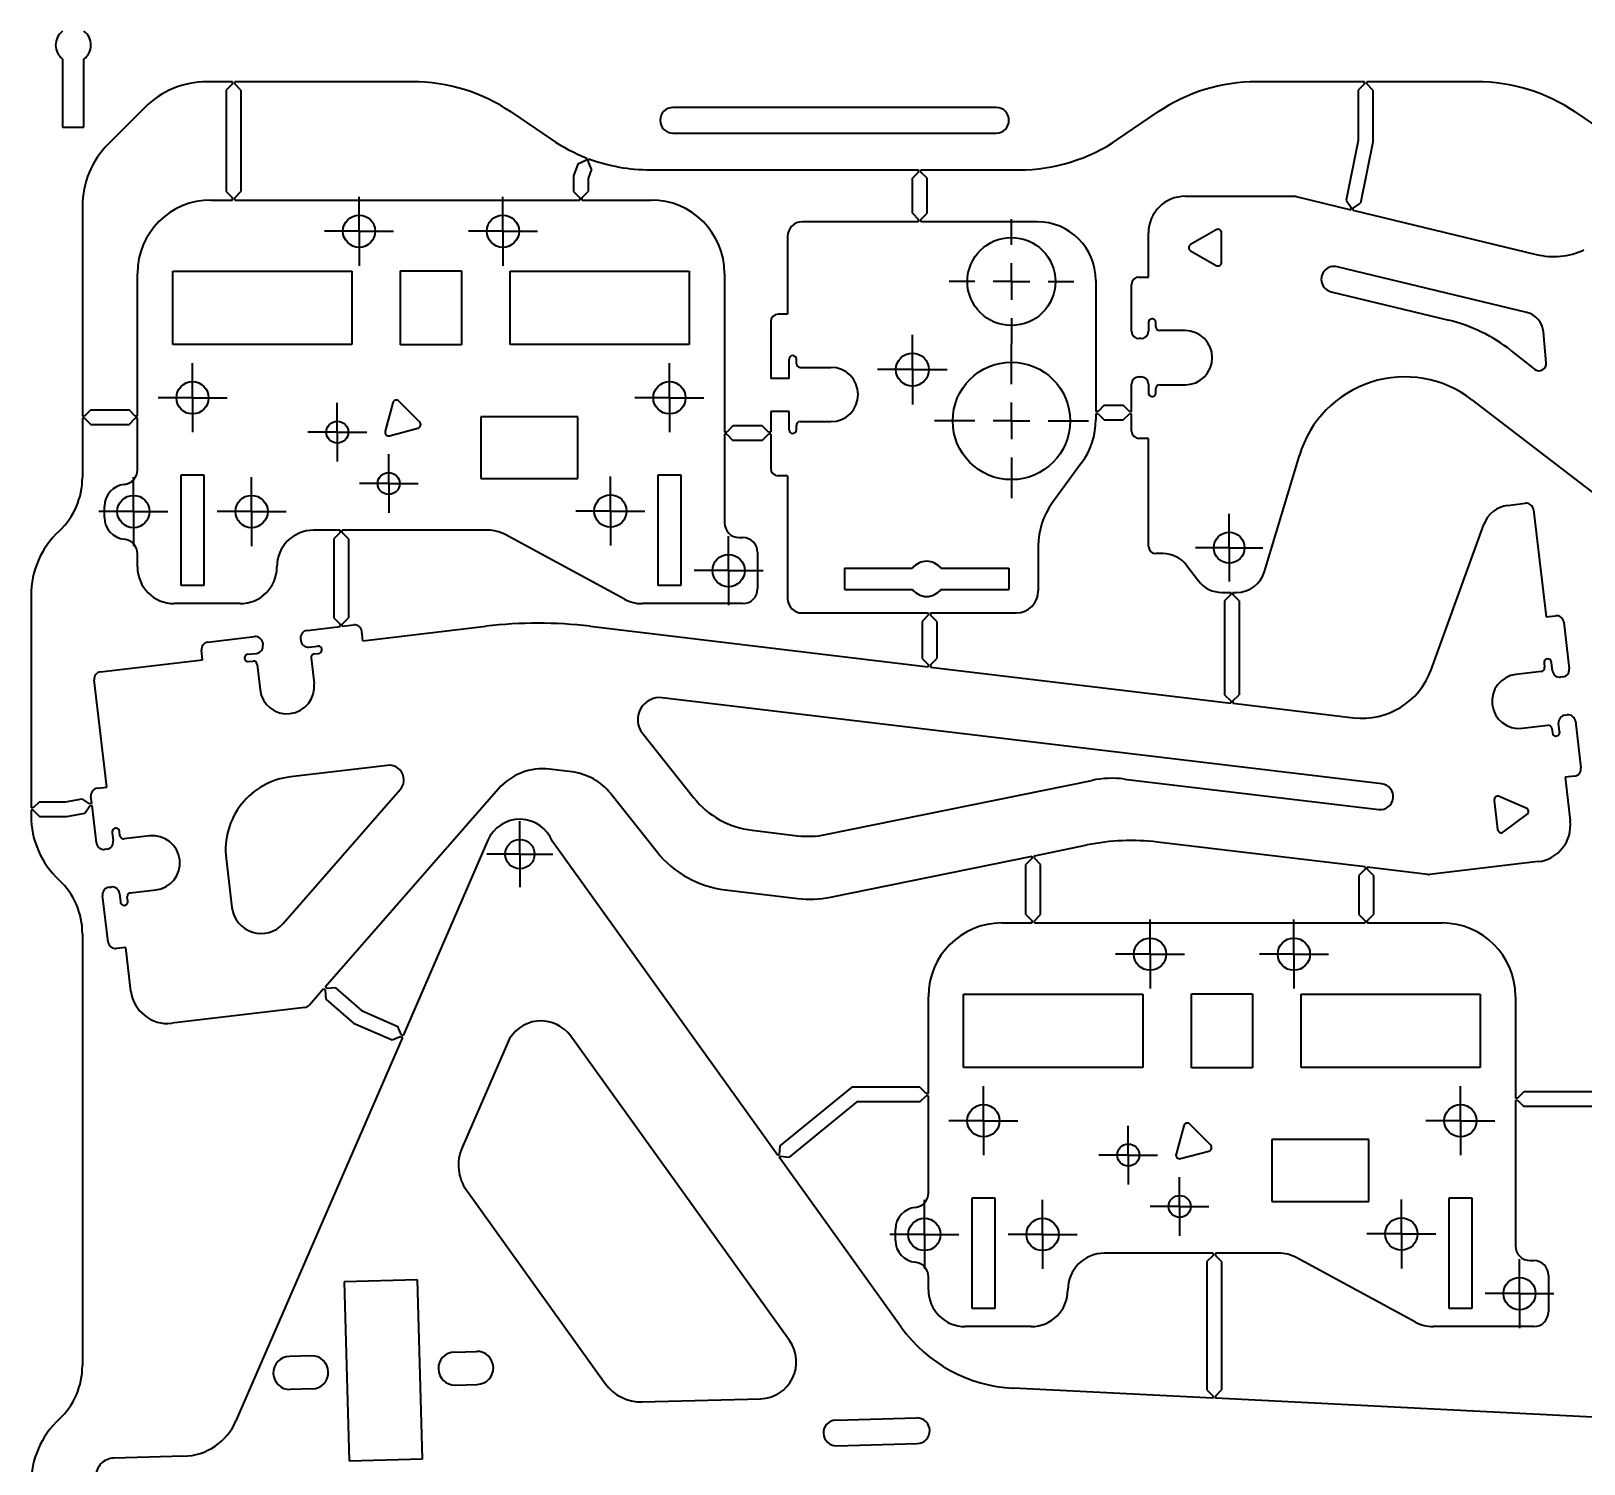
# Model space of a CAD drawing. Header units: millimetres. Extents: x 0 to 415, y 0 to 292.
# Drawn here: x 178.4 to 220.72, y 171.43 to 210.48 of the extents above; entities that cross this region are included whole.
import ezdxf

# ---------------------------------------------------------------- set-up
doc = ezdxf.new("R2010")
doc.units = ezdxf.units.MM

# ---------------------------------------------------------------- blocks, each defined once
blk = doc.blocks.new('SW_CENTERMARKSYMBOL_0')
at = {"color": 7, "linetype": 'Continuous', "lineweight": 35}
for p, q in [((0.8, 1.3), (0.8, 1.6)), ((0.8, 0.8), (0.8, 1.3)), ((0.3, 0.8), (0, 0.8)), ((0.8, 0.8), (0.3, 0.8)), ((0.8, 0.8), (0.8, 0.3)), ((0.8, 0.8), (1.3, 0.8)), ((1.3, 0.8), (1.6, 0.8)), ((0.8, 0.3), (0.8, 0))]:
    blk.add_line(p, q, dxfattribs=at)
blk = doc.blocks.new('SW_CENTERMARKSYMBOL_1')
at = {"color": 7, "linetype": 'Continuous', "lineweight": 35}
for p, q in [((0.8, 1.3), (0.8, 1.6)), ((0.8, 0.8), (0.8, 1.3)), ((0.3, 0.8), (0, 0.8)), ((0.8, 0.8), (0.3, 0.8)), ((0.8, 0.8), (0.8, 0.3)), ((0.8, 0.8), (1.3, 0.8)), ((1.3, 0.8), (1.6, 0.8)), ((0.8, 0.3), (0.8, 0))]:
    blk.add_line(p, q, dxfattribs=at)
blk = doc.blocks.new('SW_CENTERMARKSYMBOL_2')
at = {"color": 7, "linetype": 'Continuous', "lineweight": 35}
for p, q in [((0.94, 1.44), (0.94, 1.88)), ((0.94, 0.94), (0.94, 1.44)), ((0.44, 0.94), (0, 0.94)), ((0.94, 0.94), (0.44, 0.94)), ((0.94, 0.94), (0.94, 0.44)), ((0.94, 0.94), (1.44, 0.94)), ((1.44, 0.94), (1.88, 0.94)), ((0.94, 0.44), (0.94, 0))]:
    blk.add_line(p, q, dxfattribs=at)
blk = doc.blocks.new('SW_CENTERMARKSYMBOL_3')
at = {"color": 7, "linetype": 'Continuous', "lineweight": 35}
for p, q in [((0.94, 1.44), (0.94, 1.88)), ((0.94, 0.94), (0.94, 1.44)), ((0.44, 0.94), (0, 0.94)), ((0.94, 0.94), (0.44, 0.94)), ((0.94, 0.94), (0.94, 0.44)), ((0.94, 0.94), (1.44, 0.94)), ((1.44, 0.94), (1.88, 0.94)), ((0.94, 0.44), (0.94, 0))]:
    blk.add_line(p, q, dxfattribs=at)
blk = doc.blocks.new('SW_CENTERMARKSYMBOL_4')
at = {"color": 7, "linetype": 'Continuous', "lineweight": 35}
for p, q in [((0.94, 1.44), (0.94, 1.88)), ((0.94, 0.94), (0.94, 1.44)), ((0.44, 0.94), (0, 0.94)), ((0.94, 0.94), (0.44, 0.94)), ((0.94, 0.94), (0.94, 0.44)), ((0.94, 0.94), (1.44, 0.94)), ((1.44, 0.94), (1.88, 0.94)), ((0.94, 0.44), (0.94, 0))]:
    blk.add_line(p, q, dxfattribs=at)
blk = doc.blocks.new('SW_CENTERMARKSYMBOL_5')
at = {"color": 7, "linetype": 'Continuous', "lineweight": 35}
for p, q in [((0.94, 1.44), (0.94, 1.88)), ((0.94, 0.94), (0.94, 1.44)), ((0.44, 0.94), (0, 0.94)), ((0.94, 0.94), (0.44, 0.94)), ((0.94, 0.94), (0.94, 0.44)), ((0.94, 0.94), (1.44, 0.94)), ((1.44, 0.94), (1.88, 0.94)), ((0.94, 0.44), (0.94, 0))]:
    blk.add_line(p, q, dxfattribs=at)
blk = doc.blocks.new('SW_CENTERMARKSYMBOL_6')
at = {"color": 7, "linetype": 'Continuous', "lineweight": 35}
for p, q in [((0.94, 1.44), (0.94, 1.88)), ((0.94, 0.94), (0.94, 1.44)), ((0.44, 0.94), (0, 0.94)), ((0.94, 0.94), (0.44, 0.94)), ((0.94, 0.94), (0.94, 0.44)), ((0.94, 0.94), (1.44, 0.94)), ((1.44, 0.94), (1.88, 0.94)), ((0.94, 0.44), (0.94, 0))]:
    blk.add_line(p, q, dxfattribs=at)
blk = doc.blocks.new('SW_CENTERMARKSYMBOL_7')
at = {"color": 7, "linetype": 'Continuous', "lineweight": 35}
for p, q in [((0.94, 1.44), (0.94, 1.88)), ((0.94, 0.94), (0.94, 1.44)), ((0.44, 0.94), (0, 0.94)), ((0.94, 0.94), (0.44, 0.94)), ((0.94, 0.94), (0.94, 0.44)), ((0.94, 0.94), (1.44, 0.94)), ((1.44, 0.94), (1.88, 0.94)), ((0.94, 0.44), (0.94, 0))]:
    blk.add_line(p, q, dxfattribs=at)
blk = doc.blocks.new('SW_CENTERMARKSYMBOL_8')
at = {"color": 7, "linetype": 'Continuous', "lineweight": 35}
for p, q in [((0.94, 1.44), (0.94, 1.88)), ((0.94, 0.94), (0.94, 1.44)), ((0.44, 0.94), (0, 0.94)), ((0.94, 0.94), (0.44, 0.94)), ((0.94, 0.94), (0.94, 0.44)), ((0.94, 0.94), (1.44, 0.94)), ((1.44, 0.94), (1.88, 0.94)), ((0.94, 0.44), (0.94, 0))]:
    blk.add_line(p, q, dxfattribs=at)
blk = doc.blocks.new('SW_CENTERMARKSYMBOL_9')
at = {"color": 7, "linetype": 'Continuous', "lineweight": 35}
for p, q in [((0.94, 1.44), (0.94, 1.88)), ((0.94, 0.94), (0.94, 1.44)), ((0.44, 0.94), (0, 0.94)), ((0.94, 0.94), (0.44, 0.94)), ((0.94, 0.94), (0.94, 0.44)), ((0.94, 0.94), (1.44, 0.94)), ((1.44, 0.94), (1.88, 0.94)), ((0.94, 0.44), (0.94, 0))]:
    blk.add_line(p, q, dxfattribs=at)
blk = doc.blocks.new('SW_CENTERMARKSYMBOL_33')
at = {"color": 7, "linetype": 'Continuous', "lineweight": 35}
for p, q in [((0.92, 1.42), (0.92, 1.84)), ((0.92, 0.92), (0.92, 1.42)), ((0.42, 0.92), (0, 0.92)), ((0.92, 0.92), (0.42, 0.92)), ((0.92, 0.92), (0.92, 0.42)), ((0.92, 0.92), (1.42, 0.92)), ((1.42, 0.92), (1.84, 0.92)), ((0.92, 0.42), (0.92, 0))]:
    blk.add_line(p, q, dxfattribs=at)
blk = doc.blocks.new('SW_CENTERMARKSYMBOL_36')
at = {"color": 7, "linetype": 'Continuous', "lineweight": 35}
for p, q in [((2.1, 3.1), (2.1, 4.2)), ((2.1, 2.1), (2.1, 2.6)), ((1.1, 2.1), (0, 2.1)), ((2.1, 2.1), (1.6, 2.1)), ((2.1, 2.1), (2.1, 1.6)), ((2.1, 2.1), (2.6, 2.1)), ((3.1, 2.1), (4.2, 2.1)), ((2.1, 1.1), (2.1, 0))]:
    blk.add_line(p, q, dxfattribs=at)
blk = doc.blocks.new('SW_CENTERMARKSYMBOL_37')
at = {"color": 7, "linetype": 'Continuous', "lineweight": 35}
for p, q in [((1.7, 2.7), (1.7, 3.4)), ((1.7, 1.7), (1.7, 2.2)), ((0.7, 1.7), (0, 1.7)), ((1.7, 1.7), (1.2, 1.7)), ((1.7, 1.7), (1.7, 1.2)), ((1.7, 1.7), (2.2, 1.7)), ((2.7, 1.7), (3.4, 1.7)), ((1.7, 0.7), (1.7, 0))]:
    blk.add_line(p, q, dxfattribs=at)
blk = doc.blocks.new('SW_CENTERMARKSYMBOL_38')
at = {"color": 7, "linetype": 'Continuous', "lineweight": 35}
for p, q in [((0.95, 1.45), (0.95, 1.9)), ((0.95, 0.95), (0.95, 1.45)), ((0.45, 0.95), (0, 0.95)), ((0.95, 0.95), (0.45, 0.95)), ((0.95, 0.95), (0.95, 0.45)), ((0.95, 0.95), (1.45, 0.95)), ((1.45, 0.95), (1.9, 0.95)), ((0.95, 0.45), (0.95, 0))]:
    blk.add_line(p, q, dxfattribs=at)
blk = doc.blocks.new('SW_CENTERMARKSYMBOL_39')
at = {"color": 7, "linetype": 'Continuous', "lineweight": 35}
for p, q in [((0.8, 1.3), (0.8, 1.6)), ((0.8, 0.8), (0.8, 1.3)), ((0.3, 0.8), (0, 0.8)), ((0.8, 0.8), (0.3, 0.8)), ((0.8, 0.8), (0.8, 0.3)), ((0.8, 0.8), (1.3, 0.8)), ((1.3, 0.8), (1.6, 0.8)), ((0.8, 0.3), (0.8, 0))]:
    blk.add_line(p, q, dxfattribs=at)
blk = doc.blocks.new('SW_CENTERMARKSYMBOL_40')
at = {"color": 7, "linetype": 'Continuous', "lineweight": 35}
for p, q in [((0.8, 1.3), (0.8, 1.6)), ((0.8, 0.8), (0.8, 1.3)), ((0.3, 0.8), (0, 0.8)), ((0.8, 0.8), (0.3, 0.8)), ((0.8, 0.8), (0.8, 0.3)), ((0.8, 0.8), (1.3, 0.8)), ((1.3, 0.8), (1.6, 0.8)), ((0.8, 0.3), (0.8, 0))]:
    blk.add_line(p, q, dxfattribs=at)
blk = doc.blocks.new('SW_CENTERMARKSYMBOL_41')
at = {"color": 7, "linetype": 'Continuous', "lineweight": 35}
for p, q in [((0.94, 1.44), (0.94, 1.88)), ((0.94, 0.94), (0.94, 1.44)), ((0.44, 0.94), (0, 0.94)), ((0.94, 0.94), (0.44, 0.94)), ((0.94, 0.94), (0.94, 0.44)), ((0.94, 0.94), (1.44, 0.94)), ((1.44, 0.94), (1.88, 0.94)), ((0.94, 0.44), (0.94, 0))]:
    blk.add_line(p, q, dxfattribs=at)
blk = doc.blocks.new('SW_CENTERMARKSYMBOL_42')
at = {"color": 7, "linetype": 'Continuous', "lineweight": 35}
for p, q in [((0.94, 1.44), (0.94, 1.88)), ((0.94, 0.94), (0.94, 1.44)), ((0.44, 0.94), (0, 0.94)), ((0.94, 0.94), (0.44, 0.94)), ((0.94, 0.94), (0.94, 0.44)), ((0.94, 0.94), (1.44, 0.94)), ((1.44, 0.94), (1.88, 0.94)), ((0.94, 0.44), (0.94, 0))]:
    blk.add_line(p, q, dxfattribs=at)
blk = doc.blocks.new('SW_CENTERMARKSYMBOL_43')
at = {"color": 7, "linetype": 'Continuous', "lineweight": 35}
for p, q in [((0.94, 1.44), (0.94, 1.88)), ((0.94, 0.94), (0.94, 1.44)), ((0.44, 0.94), (0, 0.94)), ((0.94, 0.94), (0.44, 0.94)), ((0.94, 0.94), (0.94, 0.44)), ((0.94, 0.94), (1.44, 0.94)), ((1.44, 0.94), (1.88, 0.94)), ((0.94, 0.44), (0.94, 0))]:
    blk.add_line(p, q, dxfattribs=at)
blk = doc.blocks.new('SW_CENTERMARKSYMBOL_44')
at = {"color": 7, "linetype": 'Continuous', "lineweight": 35}
for p, q in [((0.94, 1.44), (0.94, 1.88)), ((0.94, 0.94), (0.94, 1.44)), ((0.44, 0.94), (0, 0.94)), ((0.94, 0.94), (0.44, 0.94)), ((0.94, 0.94), (0.94, 0.44)), ((0.94, 0.94), (1.44, 0.94)), ((1.44, 0.94), (1.88, 0.94)), ((0.94, 0.44), (0.94, 0))]:
    blk.add_line(p, q, dxfattribs=at)
blk = doc.blocks.new('SW_CENTERMARKSYMBOL_45')
at = {"color": 7, "linetype": 'Continuous', "lineweight": 35}
for p, q in [((0.94, 1.44), (0.94, 1.88)), ((0.94, 0.94), (0.94, 1.44)), ((0.44, 0.94), (0, 0.94)), ((0.94, 0.94), (0.44, 0.94)), ((0.94, 0.94), (0.94, 0.44)), ((0.94, 0.94), (1.44, 0.94)), ((1.44, 0.94), (1.88, 0.94)), ((0.94, 0.44), (0.94, 0))]:
    blk.add_line(p, q, dxfattribs=at)
blk = doc.blocks.new('SW_CENTERMARKSYMBOL_46')
at = {"color": 7, "linetype": 'Continuous', "lineweight": 35}
for p, q in [((0.94, 1.44), (0.94, 1.88)), ((0.94, 0.94), (0.94, 1.44)), ((0.44, 0.94), (0, 0.94)), ((0.94, 0.94), (0.44, 0.94)), ((0.94, 0.94), (0.94, 0.44)), ((0.94, 0.94), (1.44, 0.94)), ((1.44, 0.94), (1.88, 0.94)), ((0.94, 0.44), (0.94, 0))]:
    blk.add_line(p, q, dxfattribs=at)
blk = doc.blocks.new('SW_CENTERMARKSYMBOL_47')
at = {"color": 7, "linetype": 'Continuous', "lineweight": 35}
for p, q in [((0.94, 1.44), (0.94, 1.88)), ((0.94, 0.94), (0.94, 1.44)), ((0.44, 0.94), (0, 0.94)), ((0.94, 0.94), (0.44, 0.94)), ((0.94, 0.94), (0.94, 0.44)), ((0.94, 0.94), (1.44, 0.94)), ((1.44, 0.94), (1.88, 0.94)), ((0.94, 0.44), (0.94, 0))]:
    blk.add_line(p, q, dxfattribs=at)
blk = doc.blocks.new('SW_CENTERMARKSYMBOL_48')
at = {"color": 7, "linetype": 'Continuous', "lineweight": 35}
for p, q in [((0.94, 1.44), (0.94, 1.88)), ((0.94, 0.94), (0.94, 1.44)), ((0.44, 0.94), (0, 0.94)), ((0.94, 0.94), (0.44, 0.94)), ((0.94, 0.94), (0.94, 0.44)), ((0.94, 0.94), (1.44, 0.94)), ((1.44, 0.94), (1.88, 0.94)), ((0.94, 0.44), (0.94, 0))]:
    blk.add_line(p, q, dxfattribs=at)
blk = doc.blocks.new('SW_CENTERMARKSYMBOL_49')
at = {"color": 7, "linetype": 'Continuous', "lineweight": 35}
for p, q in [((0.9, 1.4), (0.9, 1.8)), ((0.9, 0.9), (0.9, 1.4)), ((0.4, 0.9), (0, 0.9)), ((0.9, 0.9), (0.4, 0.9)), ((0.9, 0.9), (0.9, 0.4)), ((0.9, 0.9), (1.4, 0.9)), ((1.4, 0.9), (1.8, 0.9)), ((0.9, 0.4), (0.9, 0))]:
    blk.add_line(p, q, dxfattribs=at)

msp = doc.modelspace()

# ---------------------------------------------------------------- linework, layer by layer
at = {"color": 7, "linetype": 'Continuous', "lineweight": 35}
for p, q in [((179.2572, 209.7156), (179.2572, 207.8581)), ((179.8372, 207.8581), (179.8372, 209.7156)), ((183.8877, 209.0981), (183.1913, 209.0981)), ((183.8877, 209.0381), (183.8877, 209.0981)), ((188.7923, 209.0981), (183.9477, 209.0981)), ((183.9477, 209.0381), (183.9477, 209.0981)), ((214.7422, 209.0981), (211.8021, 209.0981)), ((214.7422, 209.0381), (214.7422, 209.0981)), ((217.7923, 209.0981), (214.8022, 209.0981)), ((214.8022, 209.0381), (214.8022, 209.0981)), ((183.8877, 209.0381), (183.7177, 208.8681)), ((183.7177, 208.8681), (183.7177, 206.1053)), ((184.1177, 208.8681), (183.9477, 209.0381)), ((184.1177, 208.8681), (184.1177, 206.1053)), ((214.7422, 209.0381), (214.5722, 208.8681)), ((214.5722, 208.8681), (214.5722, 207.4968)), ((214.9722, 208.8681), (214.8022, 209.0381)), ((214.9722, 208.8681), (214.9722, 207.4568)), ((181.4943, 208.3951), (180.5002, 207.401)), ((191.4929, 208.2663), (192.575, 207.5299)), ((204.7013, 208.3981), (195.8931, 208.3981)), ((208.0194, 207.5299), (209.1015, 208.2663)), ((220.4929, 208.2663), (221.575, 207.5299)), ((179.2572, 207.8581), (179.8372, 207.8581)), ((195.8931, 207.6981), (204.7013, 207.6981)), ((214.5722, 207.4968), (214.2433, 205.8703)), ((214.9722, 207.4568), (214.6354, 205.791)), ((193.5459, 207.0206), (193.5203, 206.9532)), ((193.602, 206.9993), (193.5769, 206.9333)), ((193.3029, 206.8557), (193.1799, 206.5328)), ((193.5203, 206.9532), (193.3029, 206.8557)), ((193.5769, 206.9333), (193.5783, 206.9327)), ((193.6767, 206.7134), (193.5783, 206.9327)), ((193.6767, 206.7134), (193.5799, 206.4592)), ((195.2756, 206.6981), (202.5874, 206.6981)), ((202.5874, 206.6381), (202.4174, 206.4681)), ((202.5874, 206.6381), (202.5874, 206.6981)), ((202.6474, 206.6981), (205.3188, 206.6981)), ((202.6474, 206.6381), (202.6474, 206.6981)), ((202.8174, 206.4681), (202.6474, 206.6381)), ((193.1799, 206.5328), (193.1799, 206.1053)), ((193.5799, 206.4592), (193.5799, 206.1053)), ((202.4174, 205.5143), (202.4174, 206.4681)), ((202.8174, 205.5143), (202.8174, 206.4681)), ((179.7972, 205.704), (179.7972, 199.9871)), ((183.2977, 205.8753), (183.8877, 205.8753)), ((183.7177, 206.1053), (183.8877, 205.9353)), ((183.8877, 205.8753), (183.8877, 205.9353)), ((183.9477, 205.9353), (184.1177, 206.1053)), ((183.9477, 205.8753), (183.9477, 205.9353)), ((183.9477, 205.8753), (193.3499, 205.8753)), ((193.1799, 206.1053), (193.3499, 205.9353)), ((193.3499, 205.9353), (193.3499, 205.8753)), ((193.4099, 205.9353), (193.5799, 206.1053)), ((193.4099, 205.9353), (193.4099, 205.8753)), ((193.4099, 205.8753), (195.2977, 205.8753)), ((209.8521, 205.9774), (212.8283, 205.9774)), ((212.8752, 205.9718), (214.3646, 205.6122)), ((214.2433, 205.8703), (214.3762, 205.67)), ((214.435, 205.658), (214.6354, 205.791)), ((202.5874, 205.2843), (199.4174, 205.2843)), ((202.4174, 205.5143), (202.5874, 205.3443)), ((202.5874, 205.2843), (202.5874, 205.3443)), ((202.6474, 205.3443), (202.8174, 205.5143)), ((202.6474, 205.2843), (202.6474, 205.3443)), ((205.8174, 205.2843), (202.6474, 205.2843)), ((214.3646, 205.6122), (214.3762, 205.67)), ((214.4229, 205.5981), (214.435, 205.6581)), ((214.4229, 205.5981), (219.4207, 204.3913)), ((214.435, 205.658), (214.435, 205.6581)), ((199.0174, 204.8843), (199.0174, 202.7603)), ((208.8521, 203.7774), (208.8521, 204.9774)), ((210.6936, 205.064), (210.0008, 204.664)), ((210.8436, 204.1774), (210.8436, 204.9774)), ((210.0008, 204.4908), (210.6936, 204.0908)), ((219.162, 202.8078), (213.9953, 204.0554)), ((181.2977, 199.9871), (181.2977, 203.8753)), ((182.2577, 203.9353), (187.1377, 203.9353)), ((182.2577, 201.9353), (182.2577, 203.9353)), ((187.1377, 203.9353), (187.1377, 201.9353)), ((188.4677, 203.9453), (190.1277, 203.9453)), ((188.4677, 201.9253), (188.4677, 203.9453)), ((190.1277, 203.9453), (190.1277, 201.9253)), ((191.4577, 203.9353), (196.3377, 203.9353)), ((191.4577, 201.9353), (191.4577, 203.9353)), ((196.3377, 203.9353), (196.3377, 201.9353)), ((197.2977, 203.8753), (197.2977, 199.5498)), ((207.4174, 203.6843), (207.4174, 200.1117)), ((208.5921, 203.7774), (208.8521, 203.7774)), ((208.3921, 202.2974), (208.3921, 203.5774)), ((213.831, 203.3749), (217.0352, 202.6012)), ((199.0174, 202.7603), (198.7574, 202.7603)), ((198.5574, 202.5603), (198.5574, 201.0103)), ((208.8521, 202.5274), (208.8521, 202.2974)), ((209.0521, 202.4174), (209.0521, 202.5374)), ((209.8521, 202.3174), (209.1521, 202.3174)), ((187.1377, 201.9353), (182.2577, 201.9353)), ((190.1277, 201.9253), (188.4677, 201.9253)), ((196.3377, 201.9353), (191.4577, 201.9353)), ((208.6521, 202.0974), (208.5921, 202.0974)), ((219.6959, 201.4414), (219.6187, 202.2796)), ((199.0574, 201.0103), (199.0574, 201.5349)), ((199.2574, 201.4149), (199.2574, 201.5349)), ((218.7397, 201.7691), (219.3723, 201.2664)), ((199.3574, 201.3148), (200.1974, 201.3148)), ((208.5921, 201.0574), (208.6521, 201.0574)), ((199.0574, 201.0103), (198.5574, 201.0103)), ((208.3921, 200.1117), (208.3921, 200.8574)), ((208.8521, 200.8574), (208.8521, 200.6274)), ((209.0521, 200.6174), (209.0521, 200.7374)), ((209.1521, 200.8374), (209.8521, 200.8374)), ((188.2551, 200.3474), (188.048, 199.5746)), ((188.9881, 199.8265), (188.4224, 200.3922)), ((207.6474, 200.2817), (207.4774, 200.1117)), ((207.6474, 200.2817), (208.1621, 200.2817)), ((208.3321, 200.1117), (208.1621, 200.2817)), ((217.6696, 200.4321), (221.0182, 197.8542)), ((179.8572, 199.9871), (179.7972, 199.9871)), ((179.8572, 199.9271), (179.7972, 199.9271)), ((179.7972, 199.9271), (179.7972, 198.3168)), ((180.0272, 200.1571), (179.8572, 199.9871)), ((179.8572, 199.9271), (180.0272, 199.7571)), ((180.0272, 200.1571), (181.0677, 200.1571)), ((181.2377, 199.9871), (181.0677, 200.1571)), ((181.0677, 199.7571), (181.2377, 199.9271)), ((181.2977, 199.9871), (181.2377, 199.9871)), ((181.2977, 199.9271), (181.2377, 199.9271)), ((181.2977, 198.5203), (181.2977, 199.9271)), ((193.2977, 199.9693), (190.6577, 199.9693)), ((190.6577, 199.9693), (190.6577, 198.2833)), ((193.2977, 198.2833), (193.2977, 199.9693)), ((198.5574, 200.1103), (198.5574, 199.5498)), ((199.0574, 200.1103), (198.5574, 200.1103)), ((199.0574, 199.6149), (199.0574, 200.1103)), ((199.3574, 199.8348), (200.1974, 199.8348)), ((207.4774, 200.1117), (207.4174, 200.1117)), ((207.4774, 200.0517), (207.4174, 200.0517)), ((207.4174, 200.0517), (207.4174, 199.8921)), ((207.4774, 200.0517), (207.6474, 199.8817)), ((207.6474, 199.8817), (208.1621, 199.8817)), ((208.1621, 199.8817), (208.3321, 200.0517)), ((208.3921, 200.1117), (208.3321, 200.1117)), ((208.3921, 200.0517), (208.3321, 200.0517)), ((208.3921, 199.5774), (208.3921, 200.0517)), ((180.0272, 199.7571), (181.0677, 199.7571)), ((188.1705, 199.4522), (188.9432, 199.6592)), ((197.3577, 199.5498), (197.2977, 199.5498)), ((197.2977, 199.4898), (197.2977, 197.0753)), ((197.3577, 199.4898), (197.2977, 199.4898)), ((197.5277, 199.7198), (197.3577, 199.5498)), ((197.3577, 199.4898), (197.5277, 199.3198)), ((198.3274, 199.7198), (197.5277, 199.7198)), ((198.4974, 199.5498), (198.3274, 199.7198)), ((198.3274, 199.3198), (198.4974, 199.4898)), ((198.5574, 199.5498), (198.4974, 199.5498)), ((198.5574, 199.4898), (198.4974, 199.4898)), ((198.5574, 199.4898), (198.5574, 198.5603)), ((199.2574, 199.6149), (199.2574, 199.7349)), ((208.8521, 199.3774), (208.5921, 199.3774)), ((208.8521, 196.4374), (208.8521, 199.3774)), ((198.3274, 199.3198), (197.5277, 199.3198)), ((207.0299, 198.7089), (206.2377, 197.6293)), ((212.0185, 195.752), (212.9656, 198.9154)), ((182.4877, 198.3853), (183.1077, 198.3853)), ((182.4877, 195.3653), (182.4877, 198.3853)), ((183.1077, 198.3853), (183.1077, 195.3653)), ((190.6577, 198.2833), (193.2977, 198.2833)), ((195.4877, 198.3853), (196.1077, 198.3853)), ((195.4877, 195.3653), (195.4877, 198.3853)), ((196.1077, 198.3853), (196.1077, 195.3653)), ((199.0174, 198.3603), (198.7574, 198.3603)), ((199.0174, 198.3603), (199.0174, 195.0203)), ((180.3977, 197.2253), (180.3977, 197.5253)), ((218.6492, 197.5535), (219.1221, 197.6094)), ((219.3442, 197.4343), (219.6894, 194.5146)), ((186.8195, 196.8753), (186.0977, 196.8753)), ((186.8195, 196.8153), (186.6495, 196.6453)), ((186.8195, 196.8153), (186.8195, 196.8753)), ((190.8447, 196.8753), (186.8795, 196.8753)), ((186.8795, 196.8153), (186.8795, 196.8753)), ((187.0495, 196.6453), (186.8795, 196.8153)), ((216.5549, 193.0697), (217.991, 197.0317)), ((186.6495, 196.6453), (186.6495, 194.4864)), ((187.0495, 196.6453), (187.0495, 194.4864)), ((194.5751, 194.9956), (191.3202, 196.755)), ((197.6977, 196.6753), (197.7977, 196.6753)), ((205.8502, 196.4461), (205.8502, 195.2203)), ((181.2977, 195.8753), (181.2977, 196.2304)), ((198.1977, 196.2753), (198.1977, 195.2753)), ((209.2521, 196.2374), (209.0521, 196.2374)), ((200.5674, 195.8403), (202.4249, 195.8403)), ((200.5674, 195.8403), (200.5674, 195.2603)), ((203.1899, 195.8403), (205.0474, 195.8403)), ((205.0474, 195.8403), (205.0474, 195.2603)), ((209.8863, 195.9251), (210.2179, 195.4938)), ((183.1077, 195.3653), (182.4877, 195.3653)), ((196.1077, 195.3653), (195.4877, 195.3653)), ((200.5674, 195.2603), (202.4249, 195.2603)), ((203.1899, 195.2603), (205.0474, 195.2603)), ((210.8521, 195.1814), (211.0949, 195.1814)), ((211.0949, 195.1214), (210.9249, 194.9514)), ((211.0949, 195.1814), (211.0949, 195.1214)), ((211.1549, 195.1814), (211.2521, 195.1814)), ((211.1549, 195.1814), (211.1549, 195.1214)), ((211.3249, 194.9514), (211.1549, 195.1214)), ((178.3972, 195.0981), (178.3972, 189.3064)), ((184.0977, 194.8753), (182.2977, 194.8753)), ((197.7977, 194.8753), (195.0507, 194.8753)), ((210.9249, 194.9514), (210.9249, 192.3921)), ((211.3249, 194.9514), (211.3249, 192.3921)), ((186.6495, 194.4864), (186.8195, 194.3164)), ((186.8195, 194.2528), (186.8195, 194.3164)), ((186.8795, 194.3164), (187.0495, 194.4864)), ((186.8795, 194.2599), (186.8795, 194.3164)), ((186.8795, 194.2599), (187.1902, 194.2966)), ((199.4174, 194.6203), (202.8487, 194.6203)), ((202.8487, 194.5563), (202.6827, 194.3903)), ((202.6827, 194.3903), (202.6827, 193.3795)), ((202.8487, 194.6203), (202.8487, 194.5563)), ((202.9087, 194.6203), (205.2502, 194.6203)), ((202.9087, 194.6203), (202.9087, 194.5603)), ((202.9087, 194.5603), (202.9127, 194.5603)), ((203.0827, 194.3903), (202.9127, 194.5603)), ((203.0827, 194.3903), (203.0827, 193.3795)), ((219.6894, 194.5146), (219.9476, 194.5452)), ((220.1697, 194.37), (220.3201, 193.0989)), ((183.2179, 193.8269), (184.489, 193.9772)), ((185.7439, 193.9242), (185.7509, 193.8646)), ((185.919, 194.1463), (186.8195, 194.2528)), ((187.4428, 193.8633), (187.4123, 194.1215)), ((187.4428, 193.8633), (190.7956, 194.2598)), ((193.6321, 194.2576), (202.8487, 193.1536)), ((183.0733, 193.3466), (183.0427, 193.6048)), ((184.3146, 193.4934), (184.543, 193.5204)), ((184.7111, 193.8021), (184.7181, 193.7425)), ((185.973, 193.6895), (186.2015, 193.7165)), ((186.1157, 193.505), (186.2349, 193.5191)), ((180.2926, 193.0178), (183.0733, 193.3466)), ((184.3282, 193.2936), (184.4473, 193.3077)), ((184.5584, 193.2201), (184.6406, 192.525)), ((186.0281, 193.3939), (186.1103, 192.6988)), ((202.6827, 193.3795), (202.8487, 193.2135)), ((202.8487, 193.2135), (202.8487, 193.1536)), ((202.9127, 193.2095), (202.9087, 193.2095)), ((202.9087, 193.2095), (202.9087, 193.1464)), ((202.9087, 193.1464), (211.0949, 192.1657)), ((202.9127, 193.2095), (203.0827, 193.3795)), ((219.563, 193.0295), (218.8678, 192.9473)), ((219.6364, 193.2597), (219.6505, 193.1406)), ((219.8632, 193.0449), (219.8362, 193.2733)), ((180.4628, 189.876), (180.1175, 192.7957)), ((220.1449, 192.8768), (220.0853, 192.8698)), ((215.2144, 189.9601), (195.6015, 192.3096)), ((210.9249, 192.3921), (211.0949, 192.2221)), ((211.0949, 192.2221), (211.0949, 192.1657)), ((211.1549, 192.2221), (211.3249, 192.3921)), ((211.1549, 192.2221), (211.1549, 192.1585)), ((211.1549, 192.1585), (214.4367, 191.7654)), ((220.2075, 191.837), (220.2671, 191.844)), ((195.0606, 191.3402), (196.4555, 189.5872)), ((219.0416, 191.4776), (219.7368, 191.5598)), ((219.8478, 191.4722), (219.8619, 191.353)), ((220.0594, 191.3864), (220.0323, 191.6149)), ((220.4892, 191.6689), (220.6395, 190.3977)), ((188.1114, 190.4659), (185.4648, 190.1529)), ((193.1346, 190.2886), (192.5292, 190.3611)), ((200.0511, 188.5813), (207.3103, 190.0588)), ((208.2017, 190.0951), (215.1312, 189.2651)), ((220.4644, 190.1756), (220.2061, 190.1451)), ((220.2061, 190.1451), (220.3471, 188.9534)), ((180.0519, 189.4337), (180.0294, 189.6234)), ((180.2046, 189.8455), (180.4628, 189.876)), ((185.2689, 186.1573), (188.4595, 189.8053)), ((191.1345, 189.8259), (186.4097, 184.4237)), ((194.1963, 189.6962), (195.4577, 188.1109)), ((219.1491, 189.3017), (218.4141, 189.6176)), ((178.4572, 189.3064), (178.3972, 189.3064)), ((178.3972, 189.2464), (178.3972, 189.0981)), ((178.4572, 189.2464), (178.3972, 189.2464)), ((178.6272, 189.4764), (178.4572, 189.3064)), ((178.4572, 189.2464), (178.6272, 189.0764)), ((178.6272, 189.4764), (179.3331, 189.4764)), ((179.3331, 189.4764), (179.7946, 189.558)), ((179.9886, 189.4223), (179.7946, 189.558)), ((179.8643, 189.1641), (180.0021, 189.3612)), ((180.0519, 189.4337), (179.9886, 189.4223)), ((180.0589, 189.374), (180.0016, 189.3637)), ((180.0016, 189.3637), (180.0021, 189.3612)), ((180.1797, 188.3522), (180.0589, 189.374)), ((218.2754, 189.514), (218.3693, 188.7195)), ((178.6272, 189.0764), (179.3682, 189.0764)), ((179.3682, 189.0764), (179.8643, 189.1641)), ((218.5284, 188.6511), (219.1695, 189.1297)), ((180.6095, 188.6347), (180.6366, 188.4063)), ((180.8211, 188.5489), (180.807, 188.6681)), ((181.6273, 188.5436), (180.9321, 188.4614)), ((190.8484, 188.4256), (188.5404, 183.1054)), ((198.7526, 179.8332), (192.6053, 188.3919)), ((198.0481, 188.6985), (199.2869, 188.5501)), ((214.7546, 187.6987), (209.0962, 188.3766)), ((180.4614, 188.1842), (180.4018, 188.1771)), ((183.7136, 187.9319), (183.8722, 186.5901)), ((200.1845, 186.8736), (205.6825, 187.9926)), ((205.6825, 187.9387), (205.5125, 187.7687)), ((205.6825, 187.9387), (205.6825, 187.9926)), ((205.7425, 188.0048), (207.1859, 188.2986)), ((205.7425, 187.9387), (205.7425, 188.0048)), ((205.9125, 187.7687), (205.7425, 187.9387)), ((205.5125, 186.4017), (205.5125, 187.7687)), ((205.9125, 186.4017), (205.9125, 187.7687)), ((214.7546, 187.6347), (214.5849, 187.4651)), ((214.7546, 187.6987), (214.7546, 187.6347)), ((216.4685, 187.4934), (214.8146, 187.6915)), ((214.8146, 187.6915), (214.8146, 187.6351)), ((214.8146, 187.6351), (214.8149, 187.6351)), ((214.9849, 187.4651), (214.8149, 187.6351)), ((219.4714, 187.8429), (216.5158, 187.4934)), ((180.524, 187.1443), (180.5836, 187.1514)), ((214.5849, 187.4651), (214.5849, 186.4017)), ((214.9849, 187.4651), (214.9849, 186.4017)), ((180.4992, 185.6511), (180.3488, 186.9222)), ((180.8057, 186.9762), (180.8327, 186.7478)), ((181.0325, 186.7614), (181.0184, 186.8805)), ((181.1059, 186.9916), (181.8011, 187.0738)), ((197.3157, 187.0741), (199.293, 186.8372)), ((205.5125, 186.4017), (205.6825, 186.2317)), ((205.6825, 186.1717), (205.6825, 186.2317)), ((205.7425, 186.2317), (205.9125, 186.4017)), ((205.7425, 186.1717), (205.7425, 186.2317)), ((214.5849, 186.4017), (214.7546, 186.232)), ((214.7546, 186.232), (214.7546, 186.1717)), ((214.8149, 186.2317), (214.8146, 186.2317)), ((214.8146, 186.2317), (214.8146, 186.1717)), ((214.8149, 186.2317), (214.9849, 186.4017)), ((179.7972, 185.8794), (179.7972, 174.1078)), ((204.8553, 186.1717), (205.6825, 186.1717)), ((205.7425, 186.1717), (214.7546, 186.1717)), ((214.8146, 186.1717), (216.8553, 186.1717)), ((180.9795, 185.5065), (180.7213, 185.4759)), ((181.1204, 184.3148), (180.9795, 185.5065)), ((186.3702, 184.3786), (185.9818, 183.9346)), ((186.3702, 184.3786), (186.4154, 184.339)), ((186.4097, 184.4237), (186.4548, 184.3843)), ((186.4154, 184.339), (186.4319, 184.0993)), ((186.4548, 184.3843), (186.4549, 184.3844)), ((186.6947, 184.4009), (186.4549, 184.3844)), ((186.6947, 184.4009), (187.4007, 183.7858)), ((202.8553, 181.5242), (202.8553, 184.1717)), ((203.8153, 184.2317), (208.6953, 184.2317)), ((203.8153, 182.2317), (203.8153, 184.2317)), ((208.6953, 184.2317), (208.6953, 182.2317)), ((210.0253, 184.2417), (211.6853, 184.2417)), ((210.0253, 182.2217), (210.0253, 184.2417)), ((211.6853, 184.2417), (211.6853, 182.2217)), ((213.0153, 184.2317), (217.8953, 184.2317)), ((213.0153, 182.2317), (213.0153, 184.2317)), ((217.8953, 184.2317), (217.8953, 182.2317)), ((218.8553, 184.1717), (218.8553, 181.3953)), ((185.8548, 183.8677), (182.2309, 183.4391)), ((186.4319, 184.0993), (187.1845, 183.4435)), ((187.4007, 183.7858), (188.3972, 183.3529)), ((187.1845, 183.4435), (188.2378, 182.986)), ((188.4854, 183.1293), (188.3972, 183.3529)), ((188.5165, 183.0503), (183.9828, 172.5997)), ((188.2378, 182.986), (188.4614, 183.0742)), ((188.4614, 183.0742), (188.5165, 183.0503)), ((188.4854, 183.1293), (188.4854, 183.1293)), ((188.4854, 183.1293), (188.5404, 183.1054)), ((191.3796, 182.8999), (190.1447, 180.0533)), ((199.0681, 174.7889), (193.1092, 183.0853)), ((208.6953, 182.2317), (203.8153, 182.2317)), ((211.6853, 182.2217), (210.0253, 182.2217)), ((217.8953, 182.2317), (213.0153, 182.2317)), ((200.7648, 181.6942), (198.8095, 180.0976)), ((202.6253, 181.6942), (200.7648, 181.6942)), ((202.7953, 181.5242), (202.6253, 181.6942)), ((200.9074, 181.2942), (199.0625, 179.7878)), ((202.6253, 181.2942), (200.9074, 181.2942)), ((202.6253, 181.2942), (202.7953, 181.4642)), ((202.8553, 181.5242), (202.7953, 181.5242)), ((202.8553, 181.4642), (202.7953, 181.4642)), ((202.8553, 178.8167), (202.8553, 181.4642)), ((218.9153, 181.3953), (218.8553, 181.3953)), ((218.8553, 181.3353), (218.8553, 177.3717)), ((218.9155, 181.3353), (218.8553, 181.3353)), ((219.0853, 181.5655), (218.9153, 181.3955)), ((218.9153, 181.3953), (218.9153, 181.3955)), ((218.9155, 181.3353), (219.0853, 181.1655)), ((221.2534, 181.5655), (219.0853, 181.5655)), ((221.2534, 181.1655), (219.0853, 181.1655)), ((209.8127, 180.6437), (209.6056, 179.871)), ((210.5457, 180.1228), (209.98, 180.6885)), ((198.8095, 180.0976), (198.7855, 179.8602)), ((209.7281, 179.7485), (210.5008, 179.9555)), ((214.8553, 180.2657), (212.2153, 180.2657)), ((212.2153, 180.2657), (212.2153, 178.5797)), ((214.8553, 178.5797), (214.8553, 180.2657)), ((198.7855, 179.8602), (198.7526, 179.8332)), ((198.8225, 179.8129), (198.7877, 179.7844)), ((202.1149, 175.1521), (198.7877, 179.7844)), ((198.8233, 179.8119), (198.8225, 179.8129)), ((198.8233, 179.8119), (199.0625, 179.7878)), ((190.2709, 178.8756), (194.0471, 173.6182)), ((204.0453, 178.6817), (204.6653, 178.6817)), ((204.0453, 175.6617), (204.0453, 178.6817)), ((204.6653, 178.6817), (204.6653, 175.6617)), ((217.0453, 178.6817), (217.6653, 178.6817)), ((217.0453, 175.6617), (217.0453, 178.6817)), ((217.6653, 178.6817), (217.6653, 175.6617)), ((212.2153, 178.5797), (214.8553, 178.5797)), ((201.9553, 177.5217), (201.9553, 177.8217)), ((210.6161, 177.1717), (207.6553, 177.1717)), ((210.6161, 177.1117), (210.4461, 176.9417)), ((210.4461, 176.9417), (210.4461, 173.4477)), ((210.6161, 177.1717), (210.6161, 177.1117)), ((212.4023, 177.1717), (210.6761, 177.1717)), ((210.6761, 177.1717), (210.6761, 177.1117)), ((210.8461, 176.9417), (210.6761, 177.1117)), ((210.8461, 176.9417), (210.8461, 173.4477)), ((216.1328, 175.292), (212.8778, 177.0514)), ((219.2553, 176.9717), (219.3553, 176.9717)), ((202.8553, 176.1717), (202.8553, 176.5267)), ((219.7553, 176.5717), (219.7553, 175.5717)), ((188.9324, 176.442), (186.9332, 176.388)), ((186.9332, 176.388), (187.065, 171.5098)), ((189.0642, 171.5638), (188.9324, 176.442)), ((204.6653, 175.6617), (204.0453, 175.6617)), ((217.6653, 175.6617), (217.0453, 175.6617)), ((205.6553, 175.1717), (203.8553, 175.1717)), ((219.3553, 175.1717), (216.6083, 175.1717)), ((189.9358, 174.4784), (190.5356, 174.4946)), ((186.0373, 174.373), (185.4375, 174.3568)), ((189.9601, 173.5787), (190.5599, 173.5949)), ((186.0616, 173.4734), (185.4618, 173.4572)), ((195.0542, 173.1187), (198.2829, 173.2059)), ((210.6161, 173.2192), (205.1649, 173.4905)), ((210.4461, 173.4477), (210.6161, 173.2777)), ((210.6161, 173.2777), (210.6161, 173.2192)), ((210.6761, 173.2777), (210.8461, 173.4477)), ((210.6761, 173.2777), (210.6761, 173.2162)), ((232.871, 172.1117), (210.6761, 173.2162)), ((200.3331, 172.6246), (202.5323, 172.684)), ((200.352, 171.9249), (202.5512, 171.9843)), ((182.5582, 171.6371), (180.6506, 171.5855)), ((187.065, 171.5098), (189.0642, 171.5638))]:
    msp.add_line(p, q, dxfattribs=at)
for centre, radius in [((187.3377, 205.0253), 0.44), ((191.2577, 205.0253), 0.44), ((205.1174, 203.6541), 1.2), ((202.4174, 201.2543), 0.45), ((205.1174, 199.8541), 1.6), ((182.7977, 200.4853), 0.44), ((195.7977, 200.4853), 0.44), ((186.7446, 199.5487), 0.3), ((188.1446, 198.1487), 0.3), ((181.1877, 197.3853), 0.44), ((184.4077, 197.3853), 0.44), ((194.1877, 197.399), 0.44), ((211.0521, 196.399), 0.42), ((197.4077, 195.7753), 0.44), ((191.7199, 188.0476), 0.4), ((208.8953, 185.3217), 0.44), ((212.8153, 185.3217), 0.44), ((204.3553, 180.7817), 0.44), ((217.3553, 180.7817), 0.44), ((208.3022, 179.8451), 0.3), ((209.7022, 178.4451), 0.3), ((202.7453, 177.6817), 0.44), ((205.9653, 177.6817), 0.44), ((215.7453, 177.6954), 0.44), ((218.9653, 176.0717), 0.44)]:
    msp.add_circle(centre, radius, dxfattribs=at)
for centre, radius, start, end in [((179.5472, 210.0981), 0.48, 127.1689, 232.8311), ((179.5472, 210.0981), 0.48, 307.1689, 52.8311), ((183.1913, 206.6981), 2.4, 90, 135), ((188.7923, 204.2981), 4.8, 55.76244, 90), ((211.8021, 204.2981), 4.8, 90, 124.23756), ((217.7923, 204.2981), 4.8, 55.76244, 90), ((195.8931, 208.0481), 0.35, 90, 270), ((204.7013, 208.0481), 0.35, 270, 90), ((182.1972, 205.704), 2.4, 135, 180), ((195.2756, 211.4981), 4.8, 235.76244, 248.8777), ((205.3188, 211.4981), 4.8, 270, 304.23756), ((195.2756, 211.4981), 4.8, 249.5939, 270), ((183.2977, 203.8753), 2, 90, 180), ((195.2977, 203.8753), 2, 0, 90), ((209.8521, 204.9774), 1, 90, 180), ((212.8283, 205.7774), 0.2, 76.42498, 90), ((199.4174, 204.8843), 0.4, 90, 180), ((205.8174, 203.6843), 1.6, 0, 90), ((210.7436, 204.9774), 0.1, 0, 120), ((210.0508, 204.5774), 0.1, 120, 240), ((219.8901, 206.3355), 2, 256.42498, 294.57), ((210.7436, 204.1774), 0.1, 240, 0), ((213.9132, 203.7152), 0.35, 76.42498, 256.42498), ((208.5921, 203.5774), 0.2, 90, 180), ((198.7574, 202.5603), 0.2, 90, 180), ((219.0212, 202.2246), 0.6, 5.26302, 76.42498), ((209.0021, 202.5274), 0.15, 159.48348, 180), ((208.9521, 202.5374), 0.1, 0, 154.804), ((209.1521, 202.4174), 0.1, 180, 270), ((209.8521, 201.5774), 0.74, 270, 90), ((216.0025, 198.3242), 4.4, 51.53065, 76.42498), ((208.5921, 202.2974), 0.2, 180, 270), ((208.6521, 202.2974), 0.2, 270, 0), ((199.1574, 201.5349), 0.1, 0, 180), ((199.3574, 201.4148), 0.1, 179.98662, 270), ((200.1974, 200.5748), 0.74, 270, 90), ((208.5921, 200.8574), 0.2, 90, 180), ((208.6521, 200.8574), 0.2, 0, 90), ((215.8396, 198.0549), 3, 52.40966, 163.33174), ((219.4967, 201.423), 0.2, 231.53065, 5.26302), ((209.0021, 200.6274), 0.15, 180, 200.51652), ((209.1521, 200.7374), 0.1, 90, 180), ((188.3517, 200.3215), 0.1, 45, 165), ((208.9521, 200.6174), 0.1, 205.196, 0), ((188.9173, 199.7558), 0.1, 285, 45), ((199.3574, 199.7348), 0.1, 90.00005, 179.98658), ((205.4174, 199.8921), 2, 323.73054, 0), ((188.1446, 199.5487), 0.1, 165, 285), ((199.1574, 199.6149), 0.1, 180, 0), ((208.5921, 199.5774), 0.2, 180, 270), ((180.8977, 198.5203), 0.4, 275.73917, 360), ((198.7574, 198.5603), 0.2, 180, 270), ((177.7972, 198.3168), 2, 312.98589, 0), ((180.9977, 197.5253), 0.6, 95.73917, 180), ((207.8502, 196.4461), 2, 143.73054, 180), ((218.7431, 196.759), 0.8, 96.74401, 160.07574), ((219.1456, 197.4108), 0.2, 6.74401, 96.74401), ((180.7972, 195.0981), 2.4, 132.98589, 180), ((180.9977, 197.2253), 0.6, 180, 264.26083), ((186.0977, 195.8753), 1, 90, 180), ((190.8447, 195.8753), 1, 61.60698, 90), ((197.6977, 197.0753), 0.4, 180, 270), ((180.8977, 196.2304), 0.4, 0, 84.26083), ((197.7977, 196.2753), 0.4, 0, 90), ((209.0521, 196.4374), 0.2, 180, 270), ((202.8074, 195.5503), 0.48, 37.1689, 142.8311), ((209.2521, 195.4374), 0.8, 37.55607, 90), ((182.2977, 195.8753), 1, 180, 270), ((184.0977, 195.8753), 1, 270, 0), ((211.2521, 195.9814), 0.8, 270, 343.33174), ((197.7977, 195.2753), 0.4, 270, 0), ((202.8074, 195.5503), 0.48, 217.1689, 322.8311), ((205.2502, 195.2203), 0.6, 270, 0), ((210.8521, 195.9814), 0.8, 217.55607, 270), ((195.0507, 195.8753), 1, 241.60698, 270), ((199.4174, 195.0203), 0.4, 180, 270), ((187.2137, 194.098), 0.2, 6.74401, 96.74401), ((192.2048, 182.3428), 12, 83.16899, 96.74401), ((219.9711, 194.3466), 0.2, 6.74401, 96.74401), ((184.5125, 193.7786), 0.2, 6.74401, 96.74401), ((185.9425, 193.9477), 0.2, 96.74401, 186.74401), ((185.9496, 193.8881), 0.2, 186.74401, 276.74401), ((183.2413, 193.6283), 0.2, 96.74401, 186.74401), ((184.3164, 193.3929), 0.1, 121.94001, 276.74401), ((184.3322, 193.3444), 0.15, 96.74401, 117.26053), ((184.5195, 193.719), 0.2, 276.74401, 6.74401), ((186.1274, 193.4057), 0.1, 96.74401, 186.74401), ((186.2191, 193.5675), 0.15, 76.22749, 96.74401), ((186.2231, 193.6184), 0.1, 276.74401, 71.54801), ((180.3161, 192.8192), 0.2, 96.74401, 186.74401), ((184.4591, 193.2084), 0.1, 6.74401, 96.74401), ((214.6746, 193.7512), 2, 263.16899, 340.07574), ((219.5512, 193.1288), 0.1, 276.74401, 6.74401), ((219.7358, 193.2715), 0.1, 31.94001, 186.74401), ((219.6873, 193.2557), 0.15, 6.74401, 27.26053), ((220.0619, 193.0684), 0.2, 186.74401, 276.74401), ((220.1214, 193.0754), 0.2, 276.74401, 6.74401), ((185.3755, 192.6119), 0.74, 186.74401, 6.74401), ((218.9547, 192.2124), 0.74, 96.74401, 276.74401), ((195.5302, 191.7138), 0.6, 83.16899, 218.50778), ((220.231, 191.6383), 0.2, 96.74401, 186.74401), ((220.2905, 191.6454), 0.2, 6.74401, 96.74401), ((219.7485, 191.4605), 0.1, 6.74401, 96.74401), ((219.9612, 191.3648), 0.1, 186.74401, 341.54801), ((219.9104, 191.3688), 0.15, 346.22749, 6.74401), ((188.1584, 190.0686), 0.4, 318.82589, 96.74401), ((185.6997, 188.1668), 2, 96.74401, 186.74401), ((192.3389, 188.7725), 1.6, 83.16899, 138.82589), ((192.9443, 188.7), 1.6, 38.50778, 83.16899), ((207.8687, 187.315), 2.8, 83.16899, 101.50452), ((220.4409, 190.3742), 0.2, 276.74401, 6.74401), ((180.228, 189.6469), 0.2, 96.74401, 186.74401), ((215.1728, 189.6126), 0.35, 263.16899, 83.16899), ((218.3747, 189.5257), 0.1, 66.74401, 186.74401), ((198.3335, 191.0815), 2.4, 218.50778, 263.16899), ((219.1097, 189.2099), 0.1, 306.74401, 66.74401), ((180.7972, 189.0981), 2.4, 180, 227.01411), ((191.7199, 188.0476), 0.95, 21.2507, 156.548), ((219.354, 188.836), 1, 276.74401, 6.74401), ((180.3784, 188.3757), 0.2, 186.74401, 276.74401), ((180.4379, 188.3828), 0.2, 276.74401, 6.74401), ((180.7585, 188.6523), 0.15, 166.22749, 186.74401), ((180.7077, 188.6563), 0.1, 6.74401, 161.54801), ((180.9204, 188.5607), 0.1, 186.74401, 276.74401), ((181.7142, 187.8087), 0.74, 276.74401, 96.74401), ((199.5724, 190.9331), 2.4, 263.16899, 281.50452), ((208.3826, 182.4191), 6, 83.16899, 101.50452), ((218.4686, 188.7313), 0.1, 186.74401, 306.74401), ((197.6487, 189.8542), 2.8, 218.50778, 263.16899), ((177.7972, 185.8794), 2, 0, 47.01411), ((180.5475, 186.9457), 0.2, 96.74401, 186.74401), ((180.607, 186.9527), 0.2, 6.74401, 96.74401), ((216.4923, 187.692), 0.2, 263.16899, 276.74401), ((180.9816, 186.7654), 0.15, 186.74401, 207.26053), ((180.9332, 186.7496), 0.1, 211.94001, 6.74401), ((181.1177, 186.8923), 0.1, 96.74401, 186.74401), ((199.6261, 189.6173), 2.8, 263.16899, 281.50452), ((184.6667, 186.684), 0.8, 186.74401, 318.82589), ((204.8553, 184.1717), 2, 90, 180), ((216.8553, 184.1717), 2, 0, 90), ((180.6978, 185.6746), 0.2, 186.74401, 276.74401), ((182.1135, 184.4322), 1, 186.74401, 276.74401), ((185.8313, 184.0663), 0.2, 276.74401, 318.82589), ((192.297, 182.5019), 1, 35.688, 156.548), ((209.9093, 180.6178), 0.1, 45, 165), ((191.2456, 179.5757), 1.2, 156.548, 215.688), ((210.475, 180.0521), 0.1, 285, 45), ((209.7022, 179.8451), 0.1, 165, 285), ((202.4553, 178.8167), 0.4, 275.73917, 0), ((202.5553, 177.8217), 0.6, 95.73917, 180), ((202.5553, 177.5217), 0.6, 180, 264.26083), ((219.2553, 177.3717), 0.4, 180, 270), ((202.4553, 176.5267), 0.4, 0, 84.26083), ((207.6553, 176.1717), 1, 90, 180), ((212.4023, 176.1717), 1, 61.60698, 90), ((219.3553, 176.5717), 0.4, 0, 90), ((203.8553, 176.1717), 1, 180, 270), ((205.6553, 176.1717), 1, 270, 0), ((216.6083, 176.1717), 1, 241.60698, 270), ((219.3553, 175.5717), 0.4, 270, 0), ((205.3637, 177.4856), 4, 215.688, 267.15104), ((189.948, 174.0286), 0.45, 91.548, 271.548), ((190.5478, 174.0448), 0.45, 271.548, 91.548), ((198.2559, 174.2055), 1, 271.548, 35.688), ((177.7972, 174.1078), 2, 312.98589, 0), ((185.4496, 173.907), 0.45, 91.548, 271.548), ((186.0494, 173.9232), 0.45, 271.548, 91.548), ((195.0218, 174.3182), 1.2, 215.688, 271.548), ((202.5418, 172.3342), 0.35, 271.548, 91.548), ((180.7972, 170.8891), 2.4, 132.98589, 180), ((182.515, 173.2365), 1.6, 271.548, 336.548), ((200.3426, 172.2747), 0.35, 91.548, 271.548), ((180.6641, 171.0857), 0.5, 91.548, 181.548)]:
    msp.add_arc(centre, radius, start, end, dxfattribs=at)

# ---------------------------------------------------------------- block references
at = {"color": 7}
for name, p in [('SW_CENTERMARKSYMBOL_43', (186.3977, 204.0853)), ('SW_CENTERMARKSYMBOL_44', (190.3177, 204.0853)), ('SW_CENTERMARKSYMBOL_37', (203.4174, 201.9541)), ('SW_CENTERMARKSYMBOL_38', (201.4674, 200.3043)), ('SW_CENTERMARKSYMBOL_36', (203.0174, 197.7541)), ('SW_CENTERMARKSYMBOL_41', (181.8577, 199.5453)), ('SW_CENTERMARKSYMBOL_42', (194.8577, 199.5453)), ('SW_CENTERMARKSYMBOL_40', (185.9446, 198.7487)), ('SW_CENTERMARKSYMBOL_39', (187.3446, 197.3487)), ('SW_CENTERMARKSYMBOL_48', (180.2477, 196.4453)), ('SW_CENTERMARKSYMBOL_46', (183.4677, 196.4453)), ('SW_CENTERMARKSYMBOL_47', (193.2477, 196.459)), ('SW_CENTERMARKSYMBOL_33', (210.1321, 195.479)), ('SW_CENTERMARKSYMBOL_45', (196.4677, 194.8353)), ('SW_CENTERMARKSYMBOL_49', (190.8199, 187.1476)), ('SW_CENTERMARKSYMBOL_4', (207.9553, 184.3817)), ('SW_CENTERMARKSYMBOL_5', (211.8753, 184.3817)), ('SW_CENTERMARKSYMBOL_2', (203.4153, 179.8417)), ('SW_CENTERMARKSYMBOL_3', (216.4153, 179.8417)), ('SW_CENTERMARKSYMBOL_1', (207.5022, 179.0451)), ('SW_CENTERMARKSYMBOL_0', (208.9022, 177.6451)), ('SW_CENTERMARKSYMBOL_9', (201.8053, 176.7417)), ('SW_CENTERMARKSYMBOL_7', (205.0253, 176.7417)), ('SW_CENTERMARKSYMBOL_8', (214.8053, 176.7554)), ('SW_CENTERMARKSYMBOL_6', (218.0253, 175.1317))]:
    msp.add_blockref(name, p, dxfattribs=at)

doc.saveas('drawing.dxf')
